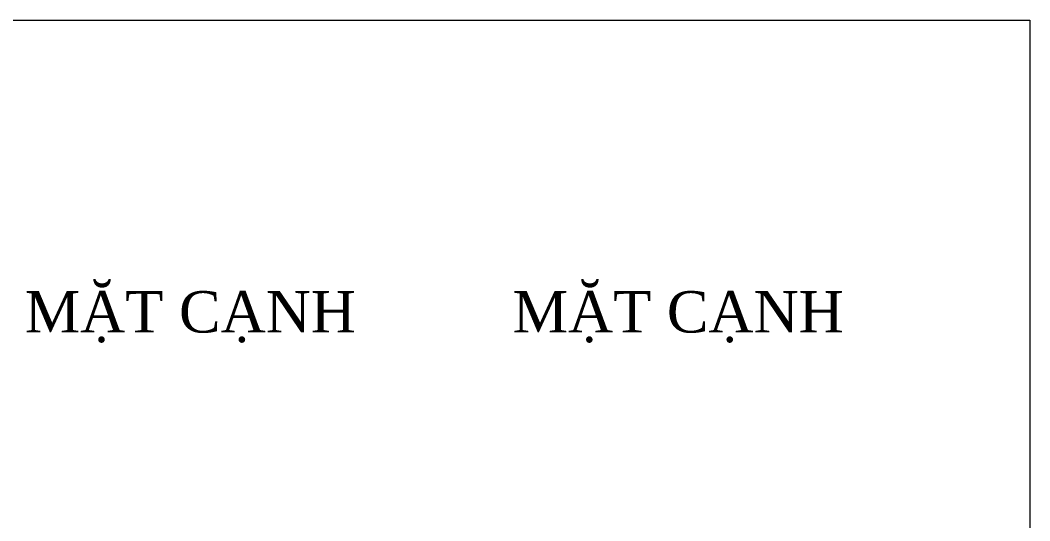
# Model space of a CAD drawing. Header units: millimetres. Extents: x 0 to 4548, y 0 to 3216.
# Drawn here: x 3255 to 4548, y 2575 to 3216 of the extents above; entities that cross this region are included whole.
import ezdxf
from ezdxf.enums import TextEntityAlignment as Align

# ---------------------------------------------------------------- set-up
doc = ezdxf.new("R2010")
doc.units = ezdxf.units.MM
doc.layers.add('0 TĂNG CỨNG', color=7, linetype='Continuous', lineweight=15)
doc.layers.add('1-EMC-ACESS', color=4, linetype='Continuous')
doc.styles.add('Arial', font='arial.ttf')
doc.styles.add('Tahoma (Input Text)', font='tahoma.ttf')

# ---------------------------------------------------------------- blocks, each defined once
blk = doc.blocks.new('KHUNG KT1')
at = {"color": 7}
blk.add_lwpolyline([(0, 0), (7128, 0), (7128, -5040), (0, -5040)], close=True, dxfattribs=at)
at = {"color": 1, "style": 'Tahoma (Input Text)', "flags": 8}
for tag, p in [('#01', (328.9, -4851.1)), ('#03', (1514.7, -4846.3)), ('#05', (2819, -4851.1)), ('#07', (4424, -4851.1)), ('#09', (5172.9, -4851.1)), ('#02', (189.8, -4995.1)), ('#04', (1755.3, -4995.1)), ('#06', (2727.8, -4995.1)), ('#08', (4382.7, -4995.1)), ('#10', (5172.9, -4995.1))]:
    blk.add_attdef(tag, p, '', height=60, dxfattribs=at)
blk.add_attdef('#11', text='', height=60, dxfattribs=at).set_placement((6996, -4961.6), align=Align.CENTER)
at = {"layer": '0 TĂNG CỨNG', "color": 1, "style": 'Arial'}
blk.add_attdef('#12', (852.8, -4987.6), '', height=60, dxfattribs=at)

msp = doc.modelspace()

# ---------------------------------------------------------------- block references
at = {"layer": '0 TĂNG CỨNG', "color": 1, "xscale": 0.6380320210009814, "yscale": 0.6380320210009814, "zscale": 0.6380320210009814}
msp.add_blockref('KHUNG KT1', (0, 3215.7), dxfattribs=at)

# ---------------------------------------------------------------- texts
at = {"layer": '1-EMC-ACESS', "color": 1, "linetype": 'ByBlock', "lineweight": -2, "char_height": 52.92, "width": 810.522, "attachment_point": 2, "style": 'Arial'}
for insert in [(3472.7, 2869.1), (4097.5, 2869.1)]:
    msp.add_mtext('{\\fTimes New Roman|b0|i0|c0|p18;\\C7;MẶT CẠNH}', dxfattribs=dict(at, insert=insert))

doc.saveas('drawing.dxf')
